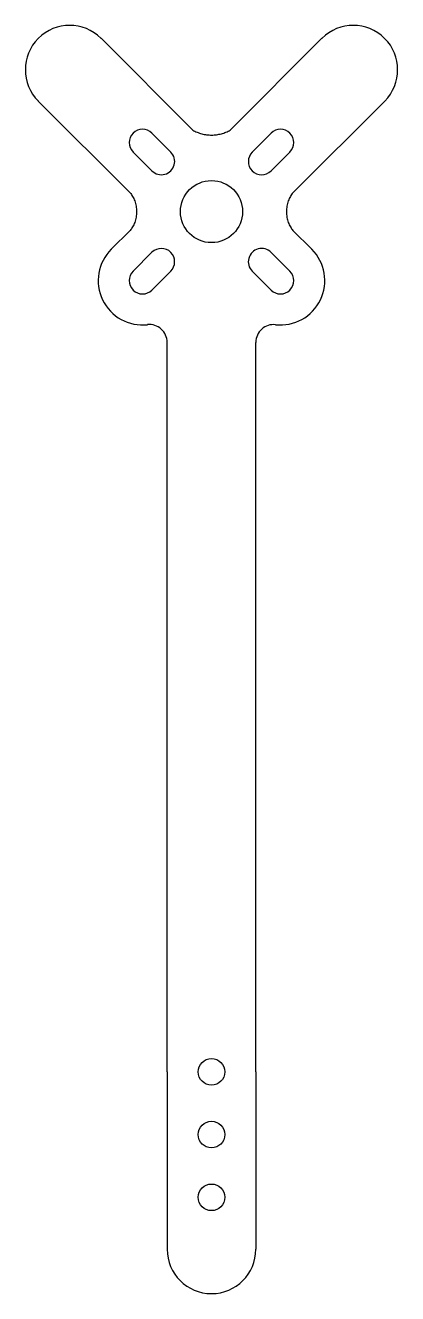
# Model space of a CAD drawing. Header units: millimetres. Extents: x -21 to 21, y -75 to 68.
import ezdxf

# ---------------------------------------------------------------- set-up
doc = ezdxf.new("R2010")
doc.units = ezdxf.units.MM
doc.layers.get('0').update_dxf_attribs({"linetype": 'CONTINUOUS'})

msp = doc.modelspace()

# ---------------------------------------------------------------- linework, layer by layer
for p, q in [((-2.12, 56.19), (-12.46, 66.54)), ((-2.12, 56.19), (-12.46, 66.54)), ((-2.12, 56.19), (-12.46, 66.54)), ((12.46, 66.54), (2.12, 56.19)), ((12.46, 66.54), (2.12, 56.19)), ((12.46, 66.54), (2.12, 56.19)), ((-19.54, 59.46), (-9.19, 49.12)), ((-19.54, 59.46), (-9.19, 49.12)), ((-19.54, 59.46), (-9.19, 49.12)), ((9.19, 49.12), (19.54, 59.46)), ((9.19, 49.12), (19.54, 59.46)), ((9.19, 49.12), (19.54, 59.46)), ((-9.19, 44.88), (-11.31, 42.76)), ((-9.19, 44.88), (-11.31, 42.76)), ((-9.19, 44.88), (-11.31, 42.76)), ((11.31, 42.75), (9.19, 44.88)), ((11.31, 42.75), (9.19, 44.88)), ((11.31, 42.75), (9.19, 44.88)), ((-5, -50), (-5, 32.27)), ((-5, -50), (-5, 32.27)), ((-5, -50), (-5, 32.27)), ((5, -50), (5, 32.26)), ((5, -50), (5, 32.26)), ((5, -50), (5, 32.26)), ((-5, -50), (-5, -57.07)), ((-5, -50), (-5, -57.07)), ((-5, -50), (-5, -57.07)), ((5, -50), (5, -57.07)), ((5, -50), (5, -57.07)), ((5, -50), (5, -57.07)), ((-5, -57.07), (-5, -70)), ((5, -57.07), (5, -70))]:
    msp.add_line(p, q)
for points in [[(-4.59, 53.72), (-6.72, 55.84, 1), (-8.84, 53.72), (-6.72, 51.6, 1)], [(-6.72, 51.6, 1), (-4.59, 53.72), (-6.72, 55.84, 1), (-8.84, 53.72)], [(-4.59, 53.72), (-6.72, 55.84, 1), (-8.84, 53.72), (-6.72, 51.6, 1)], [(6.72, 51.59), (8.84, 53.72, 1), (6.72, 55.84), (4.6, 53.72, 1)], [(6.72, 51.59), (8.84, 53.72, 1), (6.72, 55.84), (4.6, 53.72, 1)], [(6.72, 51.59), (8.84, 53.72, 1), (6.72, 55.84), (4.6, 53.72, 1)], [(-6.72, 42.41), (-8.84, 40.28, 1), (-6.72, 38.16), (-4.6, 40.28, 1)], [(-6.72, 38.16), (-4.6, 40.28, 1), (-6.72, 42.41), (-8.84, 40.28, 1)], [(-6.72, 38.16), (-4.6, 40.28, 1), (-6.72, 42.41), (-8.84, 40.28, 1)], [(8.84, 40.28), (6.72, 42.4, 1), (4.59, 40.28), (6.72, 38.16, 1)], [(4.59, 40.28), (6.72, 38.16, 1), (8.84, 40.28), (6.72, 42.4, 1)], [(4.59, 40.28), (6.72, 38.16, 1), (8.84, 40.28), (6.72, 42.4, 1)]]:
    msp.add_lwpolyline(points, format="xyb", close=True)
for centre, radius in [((0, 47), 3.5), ((0, 47), 3.5), ((0, 47), 3.5), ((0, -50), 1.5), ((0, -57.07), 1.5), ((0, -64.14), 1.5)]:
    msp.add_circle(centre, radius)
for centre, radius, start, end in [((-16, 63), 5, 45.008, 225.008), ((-16, 63), 5, 45.008, 225.008), ((-16, 63), 5, 45.008, 225.008), ((16, 63), 5, -44.992, 135.008), ((16, 63), 5, -44.992, 135.008), ((16, 63), 5, -44.992, 135.008), ((-7.78, 39.22), 5, 134.9854, 276.3989), ((-7.78, 39.22), 5, 134.9854, 276.3989), ((-7.78, 39.22), 5, 134.9854, 276.3989), ((7.78, 39.22), 5, -96.3663, 44.9854), ((7.78, 39.22), 5, -96.3663, 44.9854), ((7.78, 39.22), 5, -96.3663, 44.9854), ((-7, 32.27), 2, 0, 96.3989), ((-7, 32.27), 2, 0, 96.3989), ((-7, 32.27), 2, 0, 96.3989), ((7, 32.26), 2, 83.6337, 180), ((7, 32.26), 2, 83.6337, 180), ((7, 32.26), 2, 83.6337, 180), ((0, -70), 5, -180, 0)]:
    msp.add_arc(centre, radius, start, end)
for points, weights in [([(-2.12, 56.19), (0.01, 55), (2.12, 56.19)], [1, 0.88679245283, 1]), ([(-2.12, 56.19), (0.01, 55), (2.12, 56.19)], [1, 0.88679245283, 1]), ([(-2.12, 56.19), (0.01, 55), (2.12, 56.19)], [1, 0.88679245283, 1]), ([(-9.19, 49.12), (-7.36, 47), (-9.19, 44.88)], [1, 0.666666666667, 1]), ([(-9.19, 49.12), (-7.36, 47), (-9.19, 44.88)], [1, 0.666666666667, 1]), ([(-9.19, 49.12), (-7.36, 47), (-9.19, 44.88)], [1, 0.666666666667, 1]), ([(9.19, 49.12), (7.35, 46.98), (9.19, 44.88)], [1, 0.666666666667, 1]), ([(9.19, 49.12), (7.35, 46.98), (9.19, 44.88)], [1, 0.666666666667, 1]), ([(9.19, 49.12), (7.35, 46.98), (9.19, 44.88)], [1, 0.666666666667, 1])]:
    msp.add_rational_spline(points, weights, degree=2)

doc.saveas('drawing.dxf')
